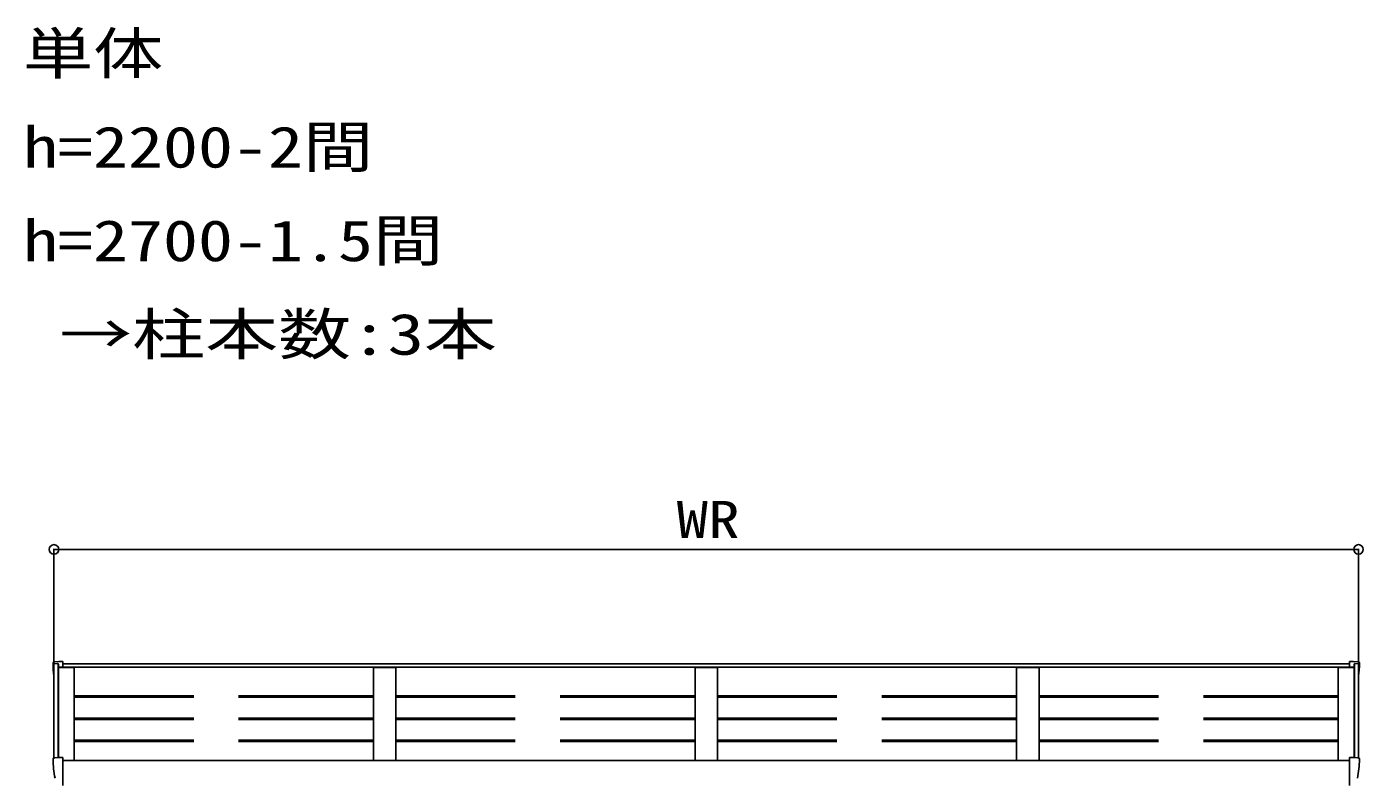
# Model space of a CAD drawing. Units: millimetres, scale not verified. Extents: x -11088 to 11088, y -17904 to 17951.
# Drawn here: x -4424 to -1449, y -4591 to -2918 of the extents above; entities that cross this region are included whole.
import ezdxf
from ezdxf.enums import TextEntityAlignment as Align

# ---------------------------------------------------------------- set-up
doc = ezdxf.new("R2010")
doc.units = ezdxf.units.MM
doc.header["$LTSCALE"] = 100
doc.linetypes.add('DASHED3', pattern=[4, 3, -1])
for name, color, linetype in [('0-1_USER1', 3, 'Continuous'), ('0-2_YKK_A1', 4, 'Continuous'), ('0-3_YKK_13', 4, 'Continuous'), ('0-5_YKK_D', 6, 'Continuous')]:
    doc.layers.add(name, color=color, linetype=linetype)
doc.styles.add('ＭＳ ゴシック', font='')
doc.styles.get('ＭＳ ゴシック').set_extended_font_data('MS Gothic')

msp = doc.modelspace()

# ---------------------------------------------------------------- linework, layer by layer
at = {"layer": '0-2_YKK_A1'}
for p, q in [((-4363.6, -4545.9), (-4363.6, -4337.3)), ((-4355.5, -4335.9), (-4362.7, -4336.3)), ((-4354.6, -4545.3), (-4354.6, -4336.3)), ((-4353.9, -4338.1), (-4354.5, -4336.6)), ((-4353.9, -4545.3), (-4353.9, -4338.1)), ((-1469.3, -4343.9), (-4353.9, -4343.9)), ((-4343.6, -4336.6), (-1479.6, -4336.6)), ((-1469.3, -4338.1), (-1468.7, -4336.6)), ((-1469.3, -4545.3), (-1469.3, -4338.1)), ((-1468.6, -4545.3), (-1468.6, -4336.3)), ((-1467.8, -4335.9), (-1460.6, -4336.3)), ((-1459.6, -4545.9), (-1459.6, -4337.3)), ((-3652.6, -4345.8), (-3652.6, -4551.6)), ((-3651.6, -4344.8), (-3646.8, -4344.7)), ((-3646.8, -4344.7), (-3608.4, -4344.7)), ((-3608.4, -4344.7), (-3603.6, -4344.8)), ((-3602.6, -4345.8), (-3602.6, -4551.6)), ((-2936.6, -4345.8), (-2936.6, -4551.6)), ((-2935.6, -4344.8), (-2930.8, -4344.7)), ((-2930.8, -4344.7), (-2892.4, -4344.7)), ((-2892.4, -4344.7), (-2887.6, -4344.8)), ((-2886.6, -4345.8), (-2886.6, -4551.6)), ((-2220.6, -4345.8), (-2220.6, -4551.6)), ((-2219.6, -4344.8), (-2214.8, -4344.7)), ((-2214.8, -4344.7), (-2176.4, -4344.7)), ((-2176.4, -4344.7), (-2171.6, -4344.8)), ((-2170.6, -4345.8), (-2170.6, -4551.6)), ((-4343.6, -4551.6), (-1479.6, -4551.6))]:
    msp.add_line(p, q, dxfattribs=at)
at = {"layer": '0-2_YKK_A1', "linetype": 'DASHED3'}
for p, q in [((-3652.6, -4407.8), (-4318.6, -4407.8)), ((-3652.6, -4410.8), (-4318.6, -4410.8)), ((-2936.6, -4407.8), (-3602.6, -4407.8)), ((-2936.6, -4410.8), (-3602.6, -4410.8)), ((-2220.6, -4407.8), (-2886.6, -4407.8)), ((-2220.6, -4410.8), (-2886.6, -4410.8)), ((-1504.6, -4407.8), (-2170.6, -4407.8)), ((-1504.6, -4410.8), (-2170.6, -4410.8)), ((-3652.6, -4457.2), (-4318.6, -4457.2)), ((-3652.6, -4460.2), (-4318.6, -4460.2)), ((-2936.6, -4457.2), (-3602.6, -4457.2)), ((-2936.6, -4460.2), (-3602.6, -4460.2)), ((-2220.6, -4457.2), (-2886.6, -4457.2)), ((-2220.6, -4460.2), (-2886.6, -4460.2)), ((-1504.6, -4457.2), (-2170.6, -4457.2)), ((-1504.6, -4460.2), (-2170.6, -4460.2)), ((-3652.6, -4506.7), (-4318.6, -4506.7)), ((-3652.6, -4509.7), (-4318.6, -4509.7)), ((-2936.6, -4506.7), (-3602.6, -4506.7)), ((-2936.6, -4509.7), (-3602.6, -4509.7)), ((-2220.6, -4506.7), (-2886.6, -4506.7)), ((-2220.6, -4509.7), (-2886.6, -4509.7)), ((-1504.6, -4506.7), (-2170.6, -4506.7)), ((-1504.6, -4509.7), (-2170.6, -4509.7))]:
    msp.add_line(p, q, dxfattribs=at)
at = {"layer": '0-2_YKK_A1'}
for points in [[(-4318.6, -4551.6), (-4318.6, -4344.7), (-4353.9, -4344.7)], [(-1504.6, -4551.6), (-1504.6, -4344.7), (-1469.3, -4344.7)]]:
    msp.add_lwpolyline(points, dxfattribs=at)
for centre, start, end in [((-4355.4, -4336.9), 20, 93), ((-1467.8, -4336.9), 87, 160), ((-1460.6, -4337.3), 0, 87), ((-3651.6, -4345.8), 90.6678, 179.8565), ((-3603.6, -4345.8), 359.8496, 89.3323), ((-2935.6, -4345.8), 90.6678, 179.8565), ((-2887.6, -4345.8), 359.8496, 89.3323), ((-2219.6, -4345.8), 90.6678, 179.8565), ((-2171.6, -4345.8), 359.8496, 89.3323)]:
    msp.add_arc(centre, 1, start, end, dxfattribs=at)
at = {"layer": '0-3_YKK_13'}
for p, q in [((-4365.6, -4335), (-4365.6, -4335.4)), ((-4362.8, -4332), (-4352.7, -4331.4)), ((-4352.7, -4331.4), (-4343.6, -4331.4)), ((-4343.6, -4331.4), (-4343.6, -4343.9)), ((-1470.6, -4331.4), (-1479.6, -4331.4)), ((-1479.6, -4331.4), (-1479.6, -4343.9)), ((-1460.5, -4332), (-1470.6, -4331.4)), ((-1457.6, -4335), (-1457.6, -4335.4)), ((-4365.6, -4548.7), (-4365.6, -4549.2)), ((-4362.8, -4545.7), (-4352.7, -4545.2)), ((-4352.7, -4545.2), (-4343.6, -4545.2)), ((-4343.6, -4545.2), (-4343.6, -4607.5)), ((-1470.6, -4545.2), (-1479.6, -4545.2)), ((-1479.6, -4545.2), (-1479.6, -4607.5)), ((-1460.5, -4545.7), (-1470.6, -4545.2)), ((-1457.6, -4548.7), (-1457.6, -4549.2)), ((-4343.6, -4590.4), (-4343.6, -4591)), ((-1479.6, -4590.4), (-1479.6, -4591))]:
    msp.add_line(p, q, dxfattribs=at)
for centre, radius, start, end in [((-4362.6, -4335), 3, 93, 180), ((-4163.6, -4335.4), 202, 180, 188.069), ((-1460.6, -4335), 3, 0, 87), ((-1659.6, -4335.4), 202, 351.931, 0), ((-4362.6, -4548.7), 3, 93, 180), ((-4163.6, -4549.2), 202, 180, 191.9021), ((-1659.6, -4549.2), 202, 348.0979, 0), ((-1460.6, -4548.7), 3, 0, 87), ((-4359.8, -4590.5), 1.5, 191.9021, 210), ((-1463.4, -4590.5), 1.5, 330, 348.0979)]:
    msp.add_arc(centre, radius, start, end, dxfattribs=at)
at = {"layer": '0-5_YKK_D'}
for p, q in [((-4363.6, -4365.1), (-4363.6, -4080.9)), ((-4363.6, -4081.9), (-1459.6, -4081.9)), ((-1459.6, -4365.1), (-1459.6, -4080.9))]:
    msp.add_line(p, q, dxfattribs=at)
for centre in [(-4363.6, -4081.9), (-1459.6, -4081.9)]:
    msp.add_circle(centre, 10.6, dxfattribs=at)

# ---------------------------------------------------------------- texts
at = {"layer": '0-1_USER1', "style": 'ＭＳ ゴシック'}
for s, width, p in [('単体', 1.25, (-4432.7, -3051.1)), ('h=2200-2間', 1.25, (-4432.7, -3259.5)), ('h=2700-1.5間', 1.25, (-4432.7, -3467.8)), (' →柱本数:3本', 1.3, (-4432.7, -3676.1))]:
    msp.add_text(s, height=91.64, dxfattribs=dict(at, width=width)).set_placement(p, align=Align.BOTTOM_LEFT)
at = {"layer": '0-5_YKK_D', "style": 'ＭＳ ゴシック', "width": 1.25}
msp.add_text('WR', height=82.48, dxfattribs=at).set_placement((-2977.6, -4081.1), align=Align.BOTTOM_LEFT)

doc.saveas('drawing.dxf')
